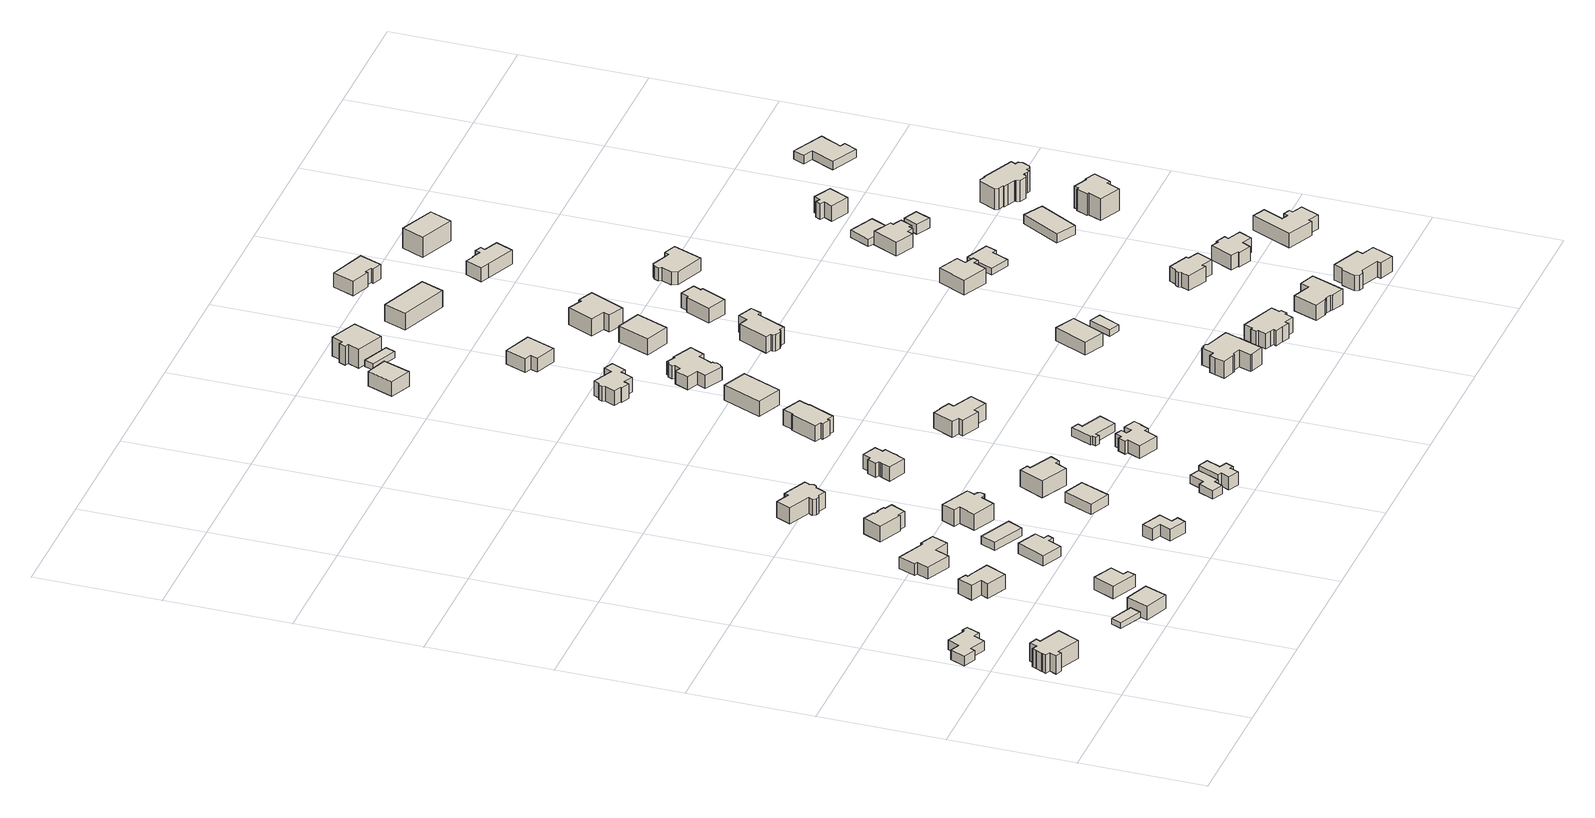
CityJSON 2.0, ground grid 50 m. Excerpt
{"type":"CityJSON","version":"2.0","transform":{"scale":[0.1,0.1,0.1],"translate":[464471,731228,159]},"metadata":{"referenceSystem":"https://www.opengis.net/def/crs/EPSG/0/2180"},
"CityObjects":{
"building1":{"type":"Building","attributes":{"przestNazw":"PL.PZGiK.336.BDOT10k","zrodloDach":"ALS_II","aktZrodla":"2024","roofType":"1000","measuredHeight":7.71},"geometry":[{"type":"Solid","lod":"1","boundaries":[[[[0,1,2,3,4,5,6,7,8,9,10,11,12,13,14,15]],[[14,16,17,15]],[[13,18,16,14]],[[12,19,18,13]],[[11,20,19,12]],[[10,21,20,11]],[[9,22,21,10]],[[8,23,22,9]],[[7,24,23,8]],[[6,25,24,7]],[[5,26,25,6]],[[4,27,26,5]],[[3,28,27,4]],[[2,29,28,3]],[[1,30,29,2]],[[0,31,30,1]],[[15,17,31,0]],[[16,18,19,20,21,22,23,24,25,26,27,28,29,30,31,17]]]]}]},
"building2":{"type":"Building","attributes":{"przestNazw":"PL.PZGiK.336.BDOT10k","zrodloDach":"ALS_II","aktZrodla":"2024","roofType":"1000","measuredHeight":4.18},"geometry":[{"type":"Solid","lod":"1","boundaries":[[[[32,33,34,35,36,37,38,39,40,41,42,43]],[[42,44,45,43]],[[41,46,44,42]],[[40,47,46,41]],[[39,48,47,40]],[[38,49,48,39]],[[37,50,49,38]],[[36,51,50,37]],[[35,52,51,36]],[[34,53,52,35]],[[33,54,53,34]],[[32,55,54,33]],[[43,45,55,32]],[[44,46,47,48,49,50,51,52,53,54,55,45]]]]}]},
"building3":{"type":"Building","attributes":{"przestNazw":"PL.PZGiK.336.BDOT10k","zrodloDach":"ALS_II","aktZrodla":"2024","roofType":"1000","measuredHeight":2.36},"geometry":[{"type":"Solid","lod":"1","boundaries":[[[[56,57,58,59]],[[58,60,61,59]],[[57,62,60,58]],[[56,63,62,57]],[[59,61,63,56]],[[60,62,63,61]]]]}]},
"building4":{"type":"Building","attributes":{"przestNazw":"PL.PZGiK.336.BDOT10k","zrodloDach":"ALS_II","aktZrodla":"2024","roofType":"1000","measuredHeight":5.74},"geometry":[{"type":"Solid","lod":"1","boundaries":[[[[64,65,66,67]],[[66,68,69,67]],[[65,70,68,66]],[[64,71,70,65]],[[67,69,71,64]],[[68,70,71,69]]]]}]},
"building5":{"type":"Building","attributes":{"przestNazw":"PL.PZGiK.336.BDOT10k","zrodloDach":"ALS_II","aktZrodla":"2024","roofType":"1000","measuredHeight":6.14},"geometry":[{"type":"Solid","lod":"1","boundaries":[[[[72,73,74,75,76,77,78,79,80,81]],[[80,82,83,81]],[[79,84,82,80]],[[78,85,84,79]],[[77,86,85,78]],[[76,87,86,77]],[[75,88,87,76]],[[74,89,88,75]],[[73,90,89,74]],[[72,91,90,73]],[[81,83,91,72]],[[82,84,85,86,87,88,89,90,91,83]]]]}]},
"building6":{"type":"Building","attributes":{"przestNazw":"PL.PZGiK.336.BDOT10k","zrodloDach":"ALS_II","aktZrodla":"2024","roofType":"1000","measuredHeight":5.26},"geometry":[{"type":"Solid","lod":"1","boundaries":[[[[92,93,94,95,96,97]],[[96,98,99,97]],[[95,100,98,96]],[[94,101,100,95]],[[93,102,101,94]],[[92,103,102,93]],[[97,99,103,92]],[[98,100,101,102,103,99]]]]}]},
"building7":{"type":"Building","attributes":{"przestNazw":"PL.PZGiK.336.BDOT10k","zrodloDach":"ALS_II","aktZrodla":"2024","roofType":"1000","measuredHeight":4.82},"geometry":[{"type":"Solid","lod":"1","boundaries":[[[[104,105,106,107,108,109,110,111,112,113]],[[112,114,115,113]],[[111,116,114,112]],[[110,117,116,111]],[[109,118,117,110]],[[108,119,118,109]],[[107,120,119,108]],[[106,121,120,107]],[[105,122,121,106]],[[104,123,122,105]],[[113,115,123,104]],[[114,116,117,118,119,120,121,122,123,115]]]]}]},
"building8":{"type":"Building","attributes":{"przestNazw":"PL.PZGiK.336.BDOT10k","zrodloDach":"ALS_II","aktZrodla":"2024","roofType":"1000","measuredHeight":4.37},"geometry":[{"type":"Solid","lod":"1","boundaries":[[[[124,125,126,127,128,129,130,131]],[[130,132,133,131]],[[129,134,132,130]],[[128,135,134,129]],[[127,136,135,128]],[[126,137,136,127]],[[125,138,137,126]],[[124,139,138,125]],[[131,133,139,124]],[[132,134,135,136,137,138,139,133]]]]}]},
"building9":{"type":"Building","attributes":{"przestNazw":"PL.PZGiK.336.BDOT10k","zrodloDach":"ALS_II","aktZrodla":"2024","roofType":"1000","measuredHeight":3.33},"geometry":[{"type":"Solid","lod":"1","boundaries":[[[[140,141,142,143]],[[142,144,145,143]],[[141,146,144,142]],[[140,147,146,141]],[[143,145,147,140]],[[144,146,147,145]]]]}]},
"building10":{"type":"Building","attributes":{"przestNazw":"PL.PZGiK.336.BDOT10k","zrodloDach":"ALS_II","aktZrodla":"2024","roofType":"1000","measuredHeight":6.6},"geometry":[{"type":"Solid","lod":"1","boundaries":[[[[148,149,150,151,152,153,154,155,156,157,158,159]],[[158,160,161,159]],[[157,162,160,158]],[[156,163,162,157]],[[155,164,163,156]],[[154,165,164,155]],[[153,166,165,154]],[[152,167,166,153]],[[151,168,167,152]],[[150,169,168,151]],[[149,170,169,150]],[[148,171,170,149]],[[159,161,171,148]],[[160,162,163,164,165,166,167,168,169,170,171,161]]]]}]},
"building11":{"type":"Building","attributes":{"przestNazw":"PL.PZGiK.336.BDOT10k","zrodloDach":"ALS_II","aktZrodla":"2024","roofType":"1000","measuredHeight":4.91},"geometry":[{"type":"Solid","lod":"1","boundaries":[[[[172,173,174,175,176,177,178,179]],[[178,180,181,179]],[[177,182,180,178]],[[176,183,182,177]],[[175,184,183,176]],[[174,185,184,175]],[[173,186,185,174]],[[172,187,186,173]],[[179,181,187,172]],[[180,182,183,184,185,186,187,181]]]]}]},
"building12":{"type":"Building","attributes":{"przestNazw":"PL.PZGiK.336.BDOT10k","zrodloDach":"ALS_II","aktZrodla":"2024","roofType":"1000","measuredHeight":6.93},"geometry":[{"type":"Solid","lod":"1","boundaries":[[[[188,189,190,191,192,193,194,195,196,197,198,199]],[[198,200,201,199]],[[197,202,200,198]],[[196,203,202,197]],[[195,204,203,196]],[[194,205,204,195]],[[193,206,205,194]],[[192,207,206,193]],[[191,208,207,192]],[[190,209,208,191]],[[189,210,209,190]],[[188,211,210,189]],[[199,201,211,188]],[[200,202,203,204,205,206,207,208,209,210,211,201]]]]}]},
"building13":{"type":"Building","attributes":{"przestNazw":"PL.PZGiK.336.BDOT10k","zrodloDach":"ALS_II","aktZrodla":"2024","roofType":"1000","measuredHeight":6.81},"geometry":[{"type":"Solid","lod":"1","boundaries":[[[[212,213,214,215,216,217,218,219,220,221,222,223,224,225,226]],[[225,227,228,226]],[[224,229,227,225]],[[223,230,229,224]],[[222,231,230,223]],[[221,232,231,222]],[[220,233,232,221]],[[219,234,233,220]],[[218,235,234,219]],[[217,236,235,218]],[[216,237,236,217]],[[215,238,237,216]],[[214,239,238,215]],[[213,240,239,214]],[[212,241,240,213]],[[226,228,241,212]],[[227,229,230,231,232,233,234,235,236,237,238,239,240,241,228]]]]}]},
"building14":{"type":"Building","attributes":{"przestNazw":"PL.PZGiK.336.BDOT10k","zrodloDach":"ALS_II","aktZrodla":"2024","roofType":"1000","measuredHeight":4.31},"geometry":[{"type":"Solid","lod":"1","boundaries":[[[[242,243,244,245]],[[244,246,247,245]],[[243,248,246,244]],[[242,249,248,243]],[[245,247,249,242]],[[246,248,249,247]]]]}]},
"building15":{"type":"Building","attributes":{"przestNazw":"PL.PZGiK.336.BDOT10k","zrodloDach":"ALS_II","aktZrodla":"2024","roofType":"1000","measuredHeight":7.08},"geometry":[{"type":"Solid","lod":"1","boundaries":[[[[250,251,252,253,254,255,256,257]],[[256,258,259,257]],[[255,260,258,256]],[[254,261,260,255]],[[253,262,261,254]],[[252,263,262,253]],[[251,264,263,252]],[[250,265,264,251]],[[257,259,265,250]],[[258,260,261,262,263,264,265,259]]]]}]},
"building16":{"type":"Building","attributes":{"przestNazw":"PL.PZGiK.336.BDOT10k","zrodloDach":"ALS_II","aktZrodla":"2024","roofType":"1000","measuredHeight":3.51},"geometry":[{"type":"Solid","lod":"1","boundaries":[[[[266,267,268,269,270,271,272,273]],[[272,274,275,273]],[[271,276,274,272]],[[270,277,276,271]],[[269,278,277,270]],[[268,279,278,269]],[[267,280,279,268]],[[266,281,280,267]],[[273,275,281,266]],[[274,276,277,278,279,280,281,275]]]]}]},
"building17":{"type":"Building","attributes":{"przestNazw":"PL.PZGiK.336.BDOT10k","zrodloDach":"ALS_II","aktZrodla":"2024","roofType":"1000","measuredHeight":5.54},"geometry":[{"type":"Solid","lod":"1","boundaries":[[[[282,283,284,285,286,287,288,289,290,291]],[[290,292,293,291]],[[289,294,292,290]],[[288,295,294,289]],[[287,296,295,288]],[[286,297,296,287]],[[285,298,297,286]],[[284,299,298,285]],[[283,300,299,284]],[[282,301,300,283]],[[291,293,301,282]],[[292,294,295,296,297,298,299,300,301,293]]]]}]},
"building18":{"type":"Building","attributes":{"przestNazw":"PL.PZGiK.336.BDOT10k","zrodloDach":"ALS_II","aktZrodla":"2024","roofType":"1000","measuredHeight":5.94},"geometry":[{"type":"Solid","lod":"1","boundaries":[[[[302,303,304,305,306,307,308,309,310,311,312,313,314,315,316,317,318]],[[317,319,320,318]],[[316,321,319,317]],[[315,322,321,316]],[[314,323,322,315]],[[313,324,323,314]],[[312,325,324,313]],[[311,326,325,312]],[[310,327,326,311]],[[309,328,327,310]],[[308,329,328,309]],[[307,330,329,308]],[[306,331,330,307]],[[305,332,331,306]],[[304,333,332,305]],[[303,334,333,304]],[[302,335,334,303]],[[318,320,335,302]],[[319,321,322,323,324,325,326,327,328,329,330,331,332,333,334,335,320]]]]}]},
"building19":{"type":"Building","attributes":{"przestNazw":"PL.PZGiK.336.BDOT10k","zrodloDach":"ALS_II","aktZrodla":"2024","roofType":"1000","measuredHeight":5.37},"geometry":[{"type":"Solid","lod":"1","boundaries":[[[[336,337,338,339,340,341,342,343,344,345,346,347,348,349,350,351]],[[350,352,353,351]],[[349,354,352,350]],[[348,355,354,349]],[[347,356,355,348]],[[346,357,356,347]],[[345,358,357,346]],[[344,359,358,345]],[[343,360,359,344]],[[342,361,360,343]],[[341,362,361,342]],[[340,363,362,341]],[[339,364,363,340]],[[338,365,364,339]],[[337,366,365,338]],[[336,367,366,337]],[[351,353,367,336]],[[352,354,355,356,357,358,359,360,361,362,363,364,365,366,367,353]]]]}]},
"building20":{"type":"Building","attributes":{"przestNazw":"PL.PZGiK.336.BDOT10k","zrodloDach":"ALS_II","aktZrodla":"2024","roofType":"1000","measuredHeight":6.55},"geometry":[{"type":"Solid","lod":"1","boundaries":[[[[368,369,370,371,372,373,374,375,376,377,378,379]],[[378,380,381,379]],[[377,382,380,378]],[[376,383,382,377]],[[375,384,383,376]],[[374,385,384,375]],[[373,386,385,374]],[[372,387,386,373]],[[371,388,387,372]],[[370,389,388,371]],[[369,390,389,370]],[[368,391,390,369]],[[379,381,391,368]],[[380,382,383,384,385,386,387,388,389,390,391,381]]]]}]},
"building21":{"type":"Building","attributes":{"przestNazw":"PL.PZGiK.336.BDOT10k","zrodloDach":"ALS_II","aktZrodla":"2024","roofType":"1000","measuredHeight":3.55},"geometry":[{"type":"Solid","lod":"1","boundaries":[[[[392,393,394,395,396,397,398,399,400,401]],[[400,402,403,401]],[[399,404,402,400]],[[398,405,404,399]],[[397,406,405,398]],[[396,407,406,397]],[[395,408,407,396]],[[394,409,408,395]],[[393,410,409,394]],[[392,411,410,393]],[[401,403,411,392]],[[402,404,405,406,407,408,409,410,411,403]]]]}]},
"building22":{"type":"Building","attributes":{"przestNazw":"PL.PZGiK.336.BDOT10k","zrodloDach":"ALS_II","aktZrodla":"2024","roofType":"1000","measuredHeight":6.71},"geometry":[{"type":"Solid","lod":"1","boundaries":[[[[412,413,414,415,416,417,418,419,420,421,422,423]],[[422,424,425,423]],[[421,426,424,422]],[[420,427,426,421]],[[419,428,427,420]],[[418,429,428,419]],[[417,430,429,418]],[[416,431,430,417]],[[415,432,431,416]],[[414,433,432,415]],[[413,434,433,414]],[[412,435,434,413]],[[423,425,435,412]],[[424,426,427,428,429,430,431,432,433,434,435,425]]]]}]},
"building23":{"type":"Building","attributes":{"przestNazw":"PL.PZGiK.336.BDOT10k","zrodloDach":"ALS_II","aktZrodla":"2024","roofType":"1000","measuredHeight":6.43},"geometry":[{"type":"Solid","lod":"1","boundaries":[[[[436,437,438,439]],[[438,440,441,439]],[[437,442,440,438]],[[436,443,442,437]],[[439,441,443,436]],[[440,442,443,441]]]]}]},
"building24":{"type":"Building","attributes":{"przestNazw":"PL.PZGiK.336.BDOT10k","zrodloDach":"ALS_II","aktZrodla":"2024","roofType":"1000","measuredHeight":6.19},"geometry":[{"type":"Solid","lod":"1","boundaries":[[[[444,445,446,447,448,449,450,451,452,453,454,455,456,457,458,459]],[[458,460,461,459]],[[457,462,460,458]],[[456,463,462,457]],[[455,464,463,456]],[[454,465,464,455]],[[453,466,465,454]],[[452,467,466,453]],[[451,468,467,452]],[[450,469,468,451]],[[449,470,469,450]],[[448,471,470,449]],[[447,472,471,448]],[[446,473,472,447]],[[445,474,473,446]],[[444,475,474,445]],[[459,461,475,444]],[[460,462,463,464,465,466,467,468,469,470,471,472,473,474,475,461]]]]}]},
"building25":{"type":"Building","attributes":{"przestNazw":"PL.PZGiK.336.BDOT10k","zrodloDach":"ALS_II","aktZrodla":"2024","roofType":"1000","measuredHeight":6.18},"geometry":[{"type":"Solid","lod":"1","boundaries":[[[[476,477,478,479]],[[478,480,481,479]],[[477,482,480,478]],[[476,483,482,477]],[[479,481,483,476]],[[480,482,483,481]]]]}]},
"building26":{"type":"Building","attributes":{"przestNazw":"PL.PZGiK.336.BDOT10k","zrodloDach":"ALS_II","aktZrodla":"2024","roofType":"1000","measuredHeight":5.54},"geometry":[{"type":"Solid","lod":"1","boundaries":[[[[484,485,486,487,488,489,490,491,492,493,494,495,496,497,498,499,500,501,502,503,504,505]],[[504,506,507,505]],[[503,508,506,504]],[[502,509,508,503]],[[501,510,509,502]],[[500,511,510,501]],[[499,512,511,500]],[[498,513,512,499]],[[497,514,513,498]],[[496,515,514,497]],[[495,516,515,496]],[[494,517,516,495]],[[493,518,517,494]],[[492,519,518,493]],[[491,520,519,492]],[[490,521,520,491]],[[489,522,521,490]],[[488,523,522,489]],[[487,524,523,488]],[[486,525,524,487]],[[485,526,525,486]],[[484,527,526,485]],[[505,507,527,484]],[[506,508,509,510,511,512,513,514,515,516,517,518,519,520,521,522,523,524,525,526,527,507]]]]}]},
"building27":{"type":"Building","attributes":{"przestNazw":"PL.PZGiK.336.BDOT10k","zrodloDach":"ALS_II","aktZrodla":"2024","roofType":"1000","measuredHeight":2.71},"geometry":[{"type":"Solid","lod":"1","boundaries":[[[[528,529,530,531]],[[530,532,533,531]],[[529,534,532,530]],[[528,535,534,529]],[[531,533,535,528]],[[532,534,535,533]]]]}]},
"building28":{"type":"Building","attributes":{"przestNazw":"PL.PZGiK.336.BDOT10k","zrodloDach":"ALS_II","aktZrodla":"2024","roofType":"1000","measuredHeight":5.72},"geometry":[{"type":"Solid","lod":"1","boundaries":[[[[536,537,538,539,540,541]],[[540,542,543,541]],[[539,544,542,540]],[[538,545,544,539]],[[537,546,545,538]],[[536,547,546,537]],[[541,543,547,536]],[[542,544,545,546,547,543]]]]}]},
"building29":{"type":"Building","attributes":{"przestNazw":"PL.PZGiK.336.BDOT10k","zrodloDach":"ALS_II","aktZrodla":"2024","roofType":"1000","measuredHeight":8.07},"geometry":[{"type":"Solid","lod":"1","boundaries":[[[[548,549,550,551,552,553,554,555]],[[554,556,557,555]],[[553,558,556,554]],[[552,559,558,553]],[[551,560,559,552]],[[550,561,560,551]],[[549,562,561,550]],[[548,563,562,549]],[[555,557,563,548]],[[556,558,559,560,561,562,563,557]]]]}]},
"building30":{"type":"Building","attributes":{"przestNazw":"PL.PZGiK.336.BDOT10k","zrodloDach":"ALS_II","aktZrodla":"2024","roofType":"1000","measuredHeight":7.14},"geometry":[{"type":"Solid","lod":"1","boundaries":[[[[564,565,566,567,568,569,570,571,572,573,574,575,576,577,578,579,580,581,582,583,584,585,586,587]],[[586,588,589,587]],[[585,590,588,586]],[[584,591,590,585]],[[583,592,591,584]],[[582,593,592,583]],[[581,594,593,582]],[[580,595,594,581]],[[579,596,595,580]],[[578,597,596,579]],[[577,598,597,578]],[[576,599,598,577]],[[575,600,599,576]],[[574,601,600,575]],[[573,602,601,574]],[[572,603,602,573]],[[571,604,603,572]],[[570,605,604,571]],[[569,606,605,570]],[[568,607,606,569]],[[567,608,607,568]],[[566,609,608,567]],[[565,610,609,566]],[[564,611,610,565]],[[587,589,611,564]],[[588,590,591,592,593,594,595,596,597,598,599,600,601,602,603,604,605,606,607,608,609,610,611,589]]]]}]},
"building31":{"type":"Building","attributes":{"przestNazw":"PL.PZGiK.336.BDOT10k","zrodloDach":"ALS_II","aktZrodla":"2024","roofType":"1000","measuredHeight":6.79},"geometry":[{"type":"Solid","lod":"1","boundaries":[[[[612,613,614,615]],[[614,616,617,615]],[[613,618,616,614]],[[612,619,618,613]],[[615,617,619,612]],[[616,618,619,617]]]]}]},
"building32":{"type":"Building","attributes":{"przestNazw":"PL.PZGiK.336.BDOT10k","zrodloDach":"ALS_II","aktZrodla":"2024","roofType":"1000","measuredHeight":6.84},"geometry":[{"type":"Solid","lod":"1","boundaries":[[[[620,621,622,623,624,625,626,627,628,629,630,631,632,633]],[[632,634,635,633]],[[631,636,634,632]],[[630,637,636,631]],[[629,638,637,630]],[[628,639,638,629]],[[627,640,639,628]],[[626,641,640,627]],[[625,642,641,626]],[[624,643,642,625]],[[623,644,643,624]],[[622,645,644,623]],[[621,646,645,622]],[[620,647,646,621]],[[633,635,647,620]],[[634,636,637,638,639,640,641,642,643,644,645,646,647,635]]]]}]},
"building33":{"type":"Building","attributes":{"przestNazw":"PL.PZGiK.336.BDOT10k","zrodloDach":"ALS_II","aktZrodla":"2024","roofType":"1000","measuredHeight":5.42},"geometry":[{"type":"Solid","lod":"1","boundaries":[[[[648,649,650,651]],[[650,652,653,651]],[[649,654,652,650]],[[648,655,654,649]],[[651,653,655,648]],[[652,654,655,653]]]]}]},
"building34":{"type":"Building","attributes":{"przestNazw":"PL.PZGiK.336.BDOT10k","zrodloDach":"ALS_II","aktZrodla":"2024","roofType":"1000","measuredHeight":7.23},"geometry":[{"type":"Solid","lod":"1","boundaries":[[[[656,657,658,659,660,661,662,663]],[[662,664,665,663]],[[661,666,664,662]],[[660,667,666,661]],[[659,668,667,660]],[[658,669,668,659]],[[657,670,669,658]],[[656,671,670,657]],[[663,665,671,656]],[[664,666,667,668,669,670,671,665]]]]}]},
"building35":{"type":"Building","attributes":{"przestNazw":"PL.PZGiK.336.BDOT10k","zrodloDach":"ALS_II","aktZrodla":"2024","roofType":"1000","measuredHeight":6.44},"geometry":[{"type":"Solid","lod":"1","boundaries":[[[[672,673,674,675,676,677,678,679,680,681,682,683,684,685,686,687,688,689]],[[688,690,691,689]],[[687,692,690,688]],[[686,693,692,687]],[[685,694,693,686]],[[684,695,694,685]],[[683,696,695,684]],[[682,697,696,683]],[[681,698,697,682]],[[680,699,698,681]],[[679,700,699,680]],[[678,701,700,679]],[[677,702,701,678]],[[676,703,702,677]],[[675,704,703,676]],[[674,705,704,675]],[[673,706,705,674]],[[672,707,706,673]],[[689,691,707,672]],[[690,692,693,694,695,696,697,698,699,700,701,702,703,704,705,706,707,691]]]]}]},
"building36":{"type":"Building","attributes":{"przestNazw":"PL.PZGiK.336.BDOT10k","zrodloDach":"ALS_II","aktZrodla":"2024","roofType":"1000","measuredHeight":6.98},"geometry":[{"type":"Solid","lod":"1","boundaries":[[[[708,709,710,711]],[[710,712,713,711]],[[709,714,712,710]],[[708,715,714,709]],[[711,713,715,708]],[[712,714,715,713]]]]}]},
"building37":{"type":"Building","attributes":{"przestNazw":"PL.PZGiK.336.BDOT10k","zrodloDach":"ALS_II","aktZrodla":"2024","roofType":"1000","measuredHeight":2.66},"geometry":[{"type":"Solid","lod":"1","boundaries":[[[[716,717,718,719]],[[718,720,721,719]],[[717,722,720,718]],[[716,723,722,717]],[[719,721,723,716]],[[720,722,723,721]]]]}]},
"building38":{"type":"Building","attributes":{"przestNazw":"PL.PZGiK.336.BDOT10k","zrodloDach":"ALS_II","aktZrodla":"2024","roofType":"1000","measuredHeight":6.25},"geometry":[{"type":"Solid","lod":"1","boundaries":[[[[724,725,726,727,728,729,730,731]],[[730,732,733,731]],[[729,734,732,730]],[[728,735,734,729]],[[727,736,735,728]],[[726,737,736,727]],[[725,738,737,726]],[[724,739,738,725]],[[731,733,739,724]],[[732,734,735,736,737,738,739,733]]]]}]},
"building39":{"type":"Building","attributes":{"przestNazw":"PL.PZGiK.336.BDOT10k","zrodloDach":"ALS_II","aktZrodla":"2024","roofType":"1000","measuredHeight":6.06},"geometry":[{"type":"Solid","lod":"1","boundaries":[[[[740,741,742,743,744,745,746,747]],[[746,748,749,747]],[[745,750,748,746]],[[744,751,750,745]],[[743,752,751,744]],[[742,753,752,743]],[[741,754,753,742]],[[740,755,754,741]],[[747,749,755,740]],[[748,750,751,752,753,754,755,749]]]]}]},
"building40":{"type":"Building","attributes":{"przestNazw":"PL.PZGiK.336.BDOT10k","zrodloDach":"ALS_II","aktZrodla":"2024","roofType":"1000","measuredHeight":6.32},"geometry":[{"type":"Solid","lod":"1","boundaries":[[[[756,757,758,759,760,761,762,763,764,765]],[[764,766,767,765]],[[763,768,766,764]],[[762,769,768,763]],[[761,770,769,762]],[[760,771,770,761]],[[759,772,771,760]],[[758,773,772,759]],[[757,774,773,758]],[[756,775,774,757]],[[765,767,775,756]],[[766,768,769,770,771,772,773,774,775,767]]]]}]},
"building41":{"type":"Building","attributes":{"przestNazw":"PL.PZGiK.336.BDOT10k","zrodloDach":"ALS_II","aktZrodla":"2024","roofType":"1000","measuredHeight":5.84},"geometry":[{"type":"Solid","lod":"1","boundaries":[[[[776,777,778,779,780,781,782,783,784,785,786]],[[785,787,788,786]],[[784,789,787,785]],[[783,790,789,784]],[[782,791,790,783]],[[781,792,791,782]],[[780,793,792,781]],[[779,794,793,780]],[[778,795,794,779]],[[777,796,795,778]],[[776,797,796,777]],[[786,788,797,776]],[[787,789,790,791,792,793,794,795,796,797,788]]]]}]},
"building42":{"type":"Building","attributes":{"przestNazw":"PL.PZGiK.336.BDOT10k","zrodloDach":"ALS_II","aktZrodla":"2024","roofType":"1000","measuredHeight":5.55},"geometry":[{"type":"Solid","lod":"1","boundaries":[[[[798,799,800,801,802,803,804,805,806,807]],[[806,808,809,807]],[[805,810,808,806]],[[804,811,810,805]],[[803,812,811,804]],[[802,813,812,803]],[[801,814,813,802]],[[800,815,814,801]],[[799,816,815,800]],[[798,817,816,799]],[[807,809,817,798]],[[808,810,811,812,813,814,815,816,817,809]]]]}]},
"building43":{"type":"Building","attributes":{"przestNazw":"PL.PZGiK.336.BDOT10k","zrodloDach":"ALS_II","aktZrodla":"2024","roofType":"1000","measuredHeight":6.35},"geometry":[{"type":"Solid","lod":"1","boundaries":[[[[818,819,820,821,822,823,824,825]],[[824,826,827,825]],[[823,828,826,824]],[[822,829,828,823]],[[821,830,829,822]],[[820,831,830,821]],[[819,832,831,820]],[[818,833,832,819]],[[825,827,833,818]],[[826,828,829,830,831,832,833,827]]]]}]},
"building44":{"type":"Building","attributes":{"przestNazw":"PL.PZGiK.336.BDOT10k","zrodloDach":"ALS_II","aktZrodla":"2024","roofType":"1000","measuredHeight":6.13},"geometry":[{"type":"Solid","lod":"1","boundaries":[[[[834,835,836,837,838,839,840,841,842,843,844,845]],[[844,846,847,845]],[[843,848,846,844]],[[842,849,848,843]],[[841,850,849,842]],[[840,851,850,841]],[[839,852,851,840]],[[838,853,852,839]],[[837,854,853,838]],[[836,855,854,837]],[[835,856,855,836]],[[834,857,856,835]],[[845,847,857,834]],[[846,848,849,850,851,852,853,854,855,856,857,847]]]]}]},
"building45":{"type":"Building","attributes":{"przestNazw":"PL.PZGiK.336.BDOT10k","zrodloDach":"ALS_II","aktZrodla":"2024","roofType":"1000","measuredHeight":6.47},"geometry":[{"type":"Solid","lod":"1","boundaries":[[[[858,859,860,861,862,863,864,865,866,867,868,869,870]],[[869,871,872,870]],[[868,873,871,869]],[[867,874,873,868]],[[866,875,874,867]],[[865,876,875,866]],[[864,877,876,865]],[[863,878,877,864]],[[862,879,878,863]],[[861,880,879,862]],[[860,881,880,861]],[[859,882,881,860]],[[858,883,882,859]],[[870,872,883,858]],[[871,873,874,875,876,877,878,879,880,881,882,883,872]]]]}]},
"building46":{"type":"Building","attributes":{"przestNazw":"PL.PZGiK.336.BDOT10k","zrodloDach":"ALS_II","aktZrodla":"2024","roofType":"1000","measuredHeight":2.84},"geometry":[{"type":"Solid","lod":"1","boundaries":[[[[884,885,886,887,888,889]],[[888,890,891,889]],[[887,892,890,888]],[[886,893,892,887]],[[885,894,893,886]],[[884,895,894,885]],[[889,891,895,884]],[[890,892,893,894,895,891]]]]}]},
"building47":{"type":"Building","attributes":{"przestNazw":"PL.PZGiK.336.BDOT10k","zrodloDach":"ALS_II","aktZrodla":"2024","roofType":"1000","measuredHeight":8.51},"geometry":[{"type":"Solid","lod":"1","boundaries":[[[[896,897,898,899]],[[898,900,901,899]],[[897,902,900,898]],[[896,903,902,897]],[[899,901,903,896]],[[900,902,903,901]]]]}]},
"building48":{"type":"Building","attributes":{"przestNazw":"PL.PZGiK.336.BDOT10k","zrodloDach":"ALS_II","aktZrodla":"2024","roofType":"1000","measuredHeight":6.12},"geometry":[{"type":"Solid","lod":"1","boundaries":[[[[904,905,906,907,908,909,910,911,912,913,914,915,916,917,918]],[[917,919,920,918]],[[916,921,919,917]],[[915,922,921,916]],[[914,923,922,915]],[[913,924,923,914]],[[912,925,924,913]],[[911,926,925,912]],[[910,927,926,911]],[[909,928,927,910]],[[908,929,928,909]],[[907,930,929,908]],[[906,931,930,907]],[[905,932,931,906]],[[904,933,932,905]],[[918,920,933,904]],[[919,921,922,923,924,925,926,927,928,929,930,931,932,933,920]]]]}]},
"building49":{"type":"Building","attributes":{"przestNazw":"PL.PZGiK.336.BDOT10k","zrodloDach":"ALS_II","aktZrodla":"2024","roofType":"1000","measuredHeight":5.75},"geometry":[{"type":"Solid","lod":"1","boundaries":[[[[934,935,936,937,938,939,940,941,942,943]],[[942,944,945,943]],[[941,946,944,942]],[[940,947,946,941]],[[939,948,947,940]],[[938,949,948,939]],[[937,950,949,938]],[[936,951,950,937]],[[935,952,951,936]],[[934,953,952,935]],[[943,945,953,934]],[[944,946,947,948,949,950,951,952,953,945]]]]}]},
"building50":{"type":"Building","attributes":{"przestNazw":"PL.PZGiK.336.BDOT10k","zrodloDach":"ALS_II","aktZrodla":"2024","roofType":"1000","measuredHeight":3.11},"geometry":[{"type":"Solid","lod":"1","boundaries":[[[[954,955,956,957,958]],[[957,959,960,958]],[[956,961,959,957]],[[955,962,961,956]],[[954,963,962,955]],[[958,960,963,954]],[[959,961,962,963,960]]]]}]},
"building51":{"type":"Building","attributes":{"przestNazw":"PL.PZGiK.336.BDOT10k","zrodloDach":"ALS_II","aktZrodla":"2024","roofType":"1000","measuredHeight":4.15},"geometry":[{"type":"Solid","lod":"1","boundaries":[[[[964,965,966,967]],[[966,968,969,967]],[[965,970,968,966]],[[964,971,970,965]],[[967,969,971,964]],[[968,970,971,969]]]]}]},
"building52":{"type":"Building","attributes":{"przestNazw":"PL.PZGiK.336.BDOT10k","zrodloDach":"ALS_II","aktZrodla":"2024","roofType":"1000","measuredHeight":3.84},"geometry":[{"type":"Solid","lod":"1","boundaries":[[[[972,973,974,975]],[[974,976,977,975]],[[973,978,976,974]],[[972,979,978,973]],[[975,977,979,972]],[[976,978,979,977]]]]}]},
"building53":{"type":"Building","attributes":{"przestNazw":"PL.PZGiK.336.BDOT10k","zrodloDach":"ALS_II","aktZrodla":"2024","roofType":"1000","measuredHeight":6.12},"geometry":[{"type":"Solid","lod":"1","boundaries":[[[[980,981,982,983,984,985,986,987,988,989,990,991]],[[990,992,993,991]],[[989,994,992,990]],[[988,995,994,989]],[[987,996,995,988]],[[986,997,996,987]],[[985,998,997,986]],[[984,999,998,985]],[[983,1000,999,984]],[[982,1001,1000,983]],[[981,1002,1001,982]],[[980,1003,1002,981]],[[991,993,1003,980]],[[992,994,995,996,997,998,999,1000,1001,1002,1003,993]]]]}]},
"building54":{"type":"Building","attributes":{"przestNazw":"PL.PZGiK.336.BDOT10k","zrodloDach":"ALS_II","aktZrodla":"2024","roofType":"1000","measuredHeight":6.59},"geometry":[{"type":"Solid","lod":"1","boundaries":[[[[1004,1005,1006,1007,1008,1009,1010,1011]],[[1010,1012,1013,1011]],[[1009,1014,1012,1010]],[[1008,1015,1014,1009]],[[1007,1016,1015,1008]],[[1006,1017,1016,1007]],[[1005,1018,1017,1006]],[[1004,1019,1018,1005]],[[1011,1013,1019,1004]],[[1012,1014,1015,1016,1017,1018,1019,1013]]]]}]},
"building55":{"type":"Building","attributes":{"przestNazw":"PL.PZGiK.336.BDOT10k","zrodloDach":"ALS_II","aktZrodla":"2024","roofType":"1000","measuredHeight":9.25},"geometry":[{"type":"Solid","lod":"1","boundaries":[[[[1020,1021,1022,1023,1024,1025,1026,1027,1028,1029,1030,1031]],[[1030,1032,1033,1031]],[[1029,1034,1032,1030]],[[1028,1035,1034,1029]],[[1027,1036,1035,1028]],[[1026,1037,1036,1027]],[[1025,1038,1037,1026]],[[1024,1039,1038,1025]],[[1023,1040,1039,1024]],[[1022,1041,1040,1023]],[[1021,1042,1041,1022]],[[1020,1043,1042,1021]],[[1031,1033,1043,1020]],[[1032,1034,1035,1036,1037,1038,1039,1040,1041,1042,1043,1033]]]]}]},
"building56":{"type":"Building","attributes":{"przestNazw":"PL.PZGiK.336.BDOT10k","zrodloDach":"ALS_II","aktZrodla":"2024","roofType":"1000","measuredHeight":8.73},"geometry":[{"type":"Solid","lod":"1","boundaries":[[[[1044,1045,1046,1047,1048,1049,1050,1051,1052,1053,1054,1055,1056,1057,1058,1059,1060,1061,1062,1063,1064,1065,1066,1067,1068,1069,1070]],[[1069,1071,1072,1070]],[[1068,1073,1071,1069]],[[1067,1074,1073,1068]],[[1066,1075,1074,1067]],[[1065,1076,1075,1066]],[[1064,1077,1076,1065]],[[1063,1078,1077,1064]],[[1062,1079,1078,1063]],[[1061,1080,1079,1062]],[[1060,1081,1080,1061]],[[1059,1082,1081,1060]],[[1058,1083,1082,1059]],[[1057,1084,1083,1058]],[[1056,1085,1084,1057]],[[1055,1086,1085,1056]],[[1054,1087,1086,1055]],[[1053,1088,1087,1054]],[[1052,1089,1088,1053]],[[1051,1090,1089,1052]],[[1050,1091,1090,1051]],[[1049,1092,1091,1050]],[[1048,1093,1092,1049]],[[1047,1094,1093,1048]],[[1046,1095,1094,1047]],[[1045,1096,1095,1046]],[[1044,1097,1096,1045]],[[1070,1072,1097,1044]],[[1071,1073,1074,1075,1076,1077,1078,1079,1080,1081,1082,1083,1084,1085,1086,1087,1088,1089,1090,1091,1092,1093,1094,1095,1096,1097,1072]]]]}]},
"building57":{"type":"Building","attributes":{"przestNazw":"PL.PZGiK.336.BDOT10k","zrodloDach":"ALS_II","aktZrodla":"2024","roofType":"1000","measuredHeight":3.5},"geometry":[{"type":"Solid","lod":"1","boundaries":[[[[1098,1099,1100,1101,1102,1103,1104,1105]],[[1104,1106,1107,1105]],[[1103,1108,1106,1104]],[[1102,1109,1108,1103]],[[1101,1110,1109,1102]],[[1100,1111,1110,1101]],[[1099,1112,1111,1100]],[[1098,1113,1112,1099]],[[1105,1107,1113,1098]],[[1106,1108,1109,1110,1111,1112,1113,1107]]]]}]}
},
"vertices":[
[147,376,10],[139,358,10],[229,318,10],[188,230,10],[92,273,10],[85,259,10],[59,270,10],[73,299,10],[53,308,10],[61,325,10],[60,326,10],[72,352,10],[73,352,10],[81,369,10],[101,360,10],[115,390,10],[101,360,87],[115,390,87],[81,369,87],[73,352,87],[72,352,87],[60,326,87],[61,325,87],[53,308,87],[73,299,87],[59,270,87],[85,259,87],[92,273,87],[188,230,87],[229,318,87],[139,358,87],[147,376,87],
[166,659,14],[170,667,14],[194,657,14],[170,602,14],[146,613,14],[125,568,14],[59,597,14],[51,579,14],[0,603,14],[26,662,14],[66,645,14],[88,693,14],[66,645,55],[88,693,55],[26,662,55],[0,603,55],[51,579,55],[59,597,55],[125,568,55],[146,613,55],[170,602,55],[194,657,55],[170,667,55],[166,659,55],
[546,151,10],[528,109,10],[435,151,10],[454,193,10],[435,151,34],[454,193,34],[528,109,34],[546,151,34],
[654,130,9],[619,42,9],[522,80,9],[558,168,9],[522,80,67],[558,168,67],[619,42,67],[654,130,67],
[494,764,20],[489,755,20],[500,750,20],[500,752,20],[583,714,20],[545,631,20],[462,669,20],[476,698,20],[431,719,20],[459,781,20],[431,719,82],[459,781,82],[476,698,82],[462,669,82],[545,631,82],[583,714,82],[500,752,82],[500,750,82],[489,755,82],[494,764,82],
[736,290,14],[710,235,14],[732,225,14],[718,193,14],[614,241,14],[654,328,14],[614,241,66],[654,328,66],[718,193,66],[732,225,66],[710,235,66],[736,290,66],
[663,987,23],[667,995,23],[725,969,23],[698,904,23],[640,929,23],[614,870,23],[513,917,23],[534,963,23],[521,969,23],[549,1038,23],[521,969,72],[549,1038,72],[534,963,72],[513,917,72],[614,870,72],[640,929,72],[698,904,72],[725,969,72],[667,995,72],[663,987,72],
[880,629,16],[863,592,16],[884,582,16],[873,558,16],[852,568,16],[827,515,16],[745,553,16],[798,667,16],[745,553,60],[798,667,60],[827,515,60],[852,568,60],[873,558,60],[884,582,60],[863,592,60],[880,629,60],
[944,753,18],[916,693,18],[787,753,18],[814,813,18],[787,753,52],[814,813,52],[916,693,52],[944,753,52],
[781,1215,24],[780,1212,24],[798,1203,24],[799,1207,24],[830,1192,24],[827,1185,24],[857,1171,24],[829,1112,24],[799,1126,24],[796,1118,24],[701,1162,24],[736,1236,24],[701,1162,90],[736,1236,90],[796,1118,90],[799,1126,90],[829,1112,90],[857,1171,90],[827,1185,90],[830,1192,90],[799,1207,90],[798,1203,90],[780,1212,90],[781,1215,90],
[1144,243,14],[1119,188,14],[1147,176,14],[1131,142,14],[1060,174,14],[1081,220,14],[1042,238,14],[1062,281,14],[1042,238,63],[1062,281,63],[1081,220,63],[1060,174,63],[1131,142,63],[1147,176,63],[1119,188,63],[1144,243,63],
[1040,944,19],[1026,912,19],[1039,905,19],[1045,896,19],[1038,876,19],[1025,874,19],[1012,880,19],[986,825,19],[894,867,19],[924,933,19],[897,945,19],[922,999,19],[897,945,88],[922,999,88],[924,933,88],[894,867,88],[986,825,88],[1012,880,88],[1025,874,88],[1038,876,88],[1045,896,88],[1039,905,88],[1026,912,88],[1040,944,88],
[790,1544,28],[798,1561,28],[896,1516,28],[885,1494,28],[890,1481,28],[884,1468,28],[872,1464,28],[854,1424,28],[822,1438,28],[809,1433,28],[796,1439,28],[791,1453,28],[799,1469,28],[708,1510,28],[736,1569,28],[708,1510,96],[736,1569,96],[799,1469,96],[791,1453,96],[796,1439,96],[809,1433,96],[822,1438,96],[854,1424,96],[872,1464,96],[884,1468,96],[890,1481,96],[885,1494,96],[896,1516,96],[798,1561,96],[790,1544,96],
[1273,585,16],[1223,468,16],[1139,504,16],[1190,621,16],[1139,504,59],[1190,621,59],[1223,468,59],[1273,585,59],
[1270,793,18],[1264,779,18],[1360,732,18],[1342,695,18],[1325,703,18],[1300,654,18],[1189,709,18],[1238,809,18],[1189,709,89],[1238,809,89],[1300,654,89],[1325,703,89],[1342,695,89],[1360,732,89],[1264,779,89],[1270,793,89],
[1505,217,14],[1465,129,14],[1449,137,14],[1432,102,14],[1386,122,14],[1415,185,14],[1436,176,14],[1463,236,14],[1436,176,49],[1463,236,49],[1415,185,49],[1386,122,49],[1432,102,49],[1449,137,49],[1465,129,49],[1505,217,49],
[1546,198,15],[1521,142,15],[1552,127,15],[1537,96,15],[1524,102,15],[1508,67,15],[1463,87,15],[1479,123,15],[1465,129,15],[1505,217,15],[1465,129,70],[1505,217,70],[1479,123,70],[1463,87,70],[1508,67,70],[1524,102,70],[1537,96,70],[1552,127,70],[1521,142,70],[1546,198,70],
[1220,1357,26],[1218,1353,26],[1205,1324,26],[1219,1318,26],[1205,1288,26],[1202,1280,26],[1196,1266,26],[1192,1259,26],[1180,1232,26],[1108,1264,26],[1124,1300,26],[1127,1307,26],[1130,1314,26],[1116,1320,26],[1133,1357,26],[1146,1351,26],[1161,1384,26],[1146,1351,86],[1161,1384,86],[1133,1357,86],[1116,1320,86],[1130,1314,86],[1127,1307,86],[1124,1300,86],[1108,1264,86],[1180,1232,86],[1192,1259,86],[1196,1266,86],[1202,1280,86],[1205,1288,86],[1219,1318,86],[1205,1324,86],[1218,1353,86],[1220,1357,86],
[1639,558,20],[1628,535,20],[1651,525,20],[1665,556,20],[1713,534,20],[1698,500,20],[1696,501,20],[1682,470,20],[1665,477,20],[1640,423,20],[1558,461,20],[1582,514,20],[1569,519,20],[1584,551,20],[1597,545,20],[1609,572,20],[1597,545,74],[1609,572,74],[1584,551,74],[1569,519,74],[1582,514,74],[1558,461,74],[1640,423,74],[1665,477,74],[1682,470,74],[1696,501,74],[1698,500,74],[1713,534,74],[1665,556,74],[1651,525,74],[1628,535,74],[1639,558,74],
[1329,1576,34],[1325,1567,34],[1291,1583,34],[1295,1592,34],[1269,1604,34],[1317,1709,34],[1321,1708,34],[1340,1750,34],[1419,1714,34],[1400,1672,34],[1404,1670,34],[1355,1564,34],[1404,1670,100],[1355,1564,100],[1400,1672,100],[1419,1714,100],[1340,1750,100],[1321,1708,100],[1317,1709,100],[1269,1604,100],[1295,1592,100],[1291,1583,100],[1325,1567,100],[1329,1576,100],
[1659,731,19],[1650,711,19],[1736,672,19],[1707,606,19],[1615,648,19],[1608,632,19],[1591,640,19],[1598,656,19],[1591,659,19],[1628,745,19],[1591,659,55],[1628,745,55],[1598,656,55],[1591,640,55],[1608,632,55],[1615,648,55],[1707,606,55],[1736,672,55],[1650,711,55],[1659,731,55],
[1537,1217,27],[1538,1219,27],[1582,1199,27],[1572,1177,27],[1656,1138,27],[1625,1072,27],[1571,1098,27],[1562,1079,27],[1488,1113,27],[1497,1132,27],[1467,1147,27],[1507,1231,27],[1467,1147,94],[1507,1231,94],[1497,1132,94],[1488,1113,94],[1562,1079,94],[1571,1098,94],[1625,1072,94],[1656,1138,94],[1572,1177,94],[1582,1199,94],[1538,1219,94],[1537,1217,94],
[1533,1964,35],[1467,1809,35],[1367,1852,35],[1434,2007,35],[1367,1852,99],[1434,2007,99],[1467,1809,99],[1533,1964,99],
[1387,2424,40],[1402,2456,40],[1441,2438,40],[1413,2379,40],[1395,2388,40],[1373,2339,40],[1335,2357,40],[1325,2335,40],[1292,2351,40],[1294,2356,40],[1263,2371,40],[1281,2410,40],[1277,2423,40],[1283,2436,40],[1295,2440,40],[1305,2462,40],[1295,2440,102],[1305,2462,102],[1283,2436,102],[1277,2423,102],[1281,2410,102],[1263,2371,102],[1294,2356,102],[1292,2351,102],[1325,2335,102],[1335,2357,102],[1373,2339,102],[1395,2388,102],[1413,2379,102],[1441,2438,102],[1402,2456,102],[1387,2424,102],
[1180,3221,47],[1139,3113,47],[1053,3149,47],[1094,3254,47],[1053,3149,109],[1094,3254,109],[1139,3113,109],[1180,3221,109],
[1480,2096,40],[1497,2132,40],[1452,2153,40],[1477,2209,40],[1499,2198,40],[1510,2223,40],[1506,2231,40],[1514,2249,40],[1523,2250,40],[1527,2259,40],[1564,2241,40],[1566,2247,40],[1648,2208,40],[1620,2149,40],[1599,2159,40],[1573,2104,40],[1578,2101,40],[1575,2094,40],[1578,2085,40],[1569,2068,40],[1561,2065,40],[1557,2058,40],[1561,2065,95],[1557,2058,95],[1569,2068,95],[1578,2085,95],[1575,2094,95],[1578,2101,95],[1573,2104,95],[1599,2159,95],[1620,2149,95],[1648,2208,95],[1566,2247,95],[1564,2241,95],[1527,2259,95],[1523,2250,95],[1514,2249,95],[1506,2231,95],[1510,2223,95],[1499,2198,95],[1477,2209,95],[1452,2153,95],[1497,2132,95],[1480,2096,95],
[1322,3263,49],[1306,3225,49],[1200,3271,49],[1215,3308,49],[1200,3271,76],[1215,3308,76],[1306,3225,76],[1322,3263,76],
[1518,2787,43],[1473,2674,43],[1388,2708,43],[1399,2736,43],[1371,2747,43],[1405,2832,43],[1371,2747,101],[1405,2832,101],[1399,2736,101],[1388,2708,101],[1473,2674,101],[1518,2787,101],
[1209,3370,53],[1193,3376,53],[1205,3403,53],[1220,3397,53],[1240,3442,53],[1352,3394,53],[1302,3274,53],[1189,3323,53],[1302,3274,133],[1189,3323,133],[1352,3394,133],[1240,3442,133],[1220,3397,133],[1205,3403,133],[1193,3376,133],[1209,3370,133],
[2263,454,23],[2271,451,23],[2274,443,23],[2372,408,23],[2356,363,23],[2349,342,23],[2346,334,23],[2341,322,23],[2338,314,23],[2335,305,23],[2315,251,23],[2259,271,23],[2254,273,23],[2272,322,23],[2242,333,23],[2233,329,23],[2224,332,23],[2179,349,23],[2193,389,23],[2202,412,23],[2223,405,23],[2241,455,23],[2250,452,23],[2257,456,23],[2250,452,94],[2257,456,94],[2241,455,94],[2223,405,94],[2202,412,94],[2193,389,94],[2179,349,94],[2224,332,94],[2233,329,94],[2242,333,94],[2272,322,94],[2254,273,94],[2259,271,94],[2315,251,94],[2335,305,94],[2338,314,94],[2341,322,94],[2346,334,94],[2349,342,94],[2356,363,94],[2372,408,94],[2274,443,94],[2271,451,94],[2263,454,94],
[1629,2366,43],[1680,2494,43],[1778,2455,43],[1726,2327,43],[1778,2455,111],[1726,2327,111],[1680,2494,111],[1629,2366,111],
[1950,2079,43],[1932,2037,43],[1918,2043,43],[1864,1925,43],[1842,1935,43],[1840,1930,43],[1826,1926,43],[1805,1936,43],[1799,1949,43],[1801,1954,43],[1779,1964,43],[1834,2085,43],[1870,2069,43],[1887,2107,43],[1870,2069,112],[1887,2107,112],[1834,2085,112],[1779,1964,112],[1801,1954,112],[1799,1949,112],[1805,1936,112],[1826,1926,112],[1840,1930,112],[1842,1935,112],[1864,1925,112],[1918,2043,112],[1932,2037,112],[1950,2079,112],
[2305,968,28],[2243,835,28],[2161,874,28],[2222,1008,28],[2161,874,83],[2222,1008,83],[2243,835,83],[2305,968,83],
[1790,2676,46],[1795,2687,46],[1858,2658,46],[1793,2519,46],[1731,2548,46],[1742,2573,46],[1684,2600,46],[1732,2703,46],[1684,2600,118],[1732,2703,118],[1742,2573,118],[1731,2548,118],[1793,2519,118],[1858,2658,118],[1795,2687,118],[1790,2676,118],
[2430,304,25],[2422,308,25],[2432,333,25],[2440,330,25],[2453,365,25],[2595,309,25],[2581,274,25],[2590,271,25],[2580,246,25],[2572,249,25],[2558,215,25],[2519,230,25],[2513,216,25],[2482,229,25],[2450,241,25],[2455,254,25],[2438,261,25],[2416,270,25],[2438,261,89],[2416,270,89],[2455,254,89],[2450,241,89],[2482,229,89],[2513,216,89],[2519,230,89],[2558,215,89],[2572,249,89],[2580,246,89],[2590,271,89],[2581,274,89],[2595,309,89],[2453,365,89],[2440,330,89],[2432,333,89],[2422,308,89],[2430,304,89],
[1500,3251,49],[1536,3341,49],[1731,3264,49],[1695,3174,49],[1731,3264,119],[1695,3174,119],[1536,3341,119],[1500,3251,119],
[2398,900,29],[2357,812,29],[2312,832,29],[2353,921,29],[2312,832,56],[2353,921,56],[2357,812,56],[2398,900,56],
[2029,2327,49],[2014,2294,49],[2022,2290,49],[1976,2191,49],[1900,2226,49],[1947,2326,49],[1955,2322,49],[1970,2354,49],[1955,2322,112],[1970,2354,112],[1947,2326,112],[1900,2226,112],[1976,2191,112],[2022,2290,112],[2014,2294,112],[2029,2327,112],
[1840,3536,51],[1806,3448,51],[1767,3463,51],[1770,3472,51],[1741,3483,51],[1737,3475,51],[1662,3504,51],[1696,3591,51],[1662,3504,112],[1696,3591,112],[1737,3475,112],[1741,3483,112],[1770,3472,112],[1767,3463,112],[1806,3448,112],[1840,3536,112],
[2854,240,24],[2802,108,24],[2753,128,24],[2745,136,24],[2725,144,24],[2713,143,24],[2665,162,24],[2703,259,24],[2778,229,24],[2792,264,24],[2778,229,88],[2792,264,88],[2703,259,88],[2665,162,88],[2713,143,88],[2725,144,88],[2745,136,88],[2753,128,88],[2802,108,88],[2854,240,88],
[1921,3161,59],[1956,3146,59],[1957,3148,59],[1991,3133,59],[1999,3153,59],[2027,3141,59],[2019,3122,59],[2076,3097,59],[2046,3026,59],[1926,3077,59],[1891,3092,59],[1926,3077,117],[1891,3092,117],[2046,3026,117],[2076,3097,117],[2019,3122,117],[2027,3141,117],[1999,3153,117],[1991,3133,117],[1957,3148,117],[1956,3146,117],[1921,3161,117],
[2209,2483,57],[2216,2502,57],[2267,2481,57],[2221,2365,57],[2105,2411,57],[2096,2436,57],[2112,2478,57],[2107,2490,57],[2115,2508,57],[2129,2515,57],[2115,2508,112],[2129,2515,112],[2107,2490,112],[2112,2478,112],[2096,2436,112],[2105,2411,112],[2221,2365,112],[2267,2481,112],[2216,2502,112],[2209,2483,112],
[2537,1492,37],[2520,1455,37],[2557,1438,37],[2546,1415,37],[2529,1423,37],[2504,1371,37],[2401,1418,37],[2454,1531,37],[2401,1418,100],[2454,1531,100],[2504,1371,100],[2529,1423,100],[2546,1415,100],[2557,1438,100],[2520,1455,100],[2537,1492,100],
[2716,695,32],[2712,706,32],[2717,717,32],[2728,722,32],[2741,748,32],[2822,712,32],[2818,703,32],[2862,682,32],[2833,619,32],[2788,639,32],[2781,624,32],[2700,661,32],[2781,624,94],[2700,661,94],[2788,639,94],[2833,619,94],[2862,682,94],[2818,703,94],[2822,712,94],[2741,748,94],[2728,722,94],[2717,717,94],[2712,706,94],[2716,695,94],
[3067,141,25],[3057,118,25],[3110,96,25],[3073,10,25],[3015,35,25],[3020,49,25],[2945,82,25],[2927,74,25],[2910,81,25],[2903,98,25],[2925,151,25],[2935,155,25],[2950,191,25],[2935,155,90],[2950,191,90],[2925,151,90],[2903,98,90],[2910,81,90],[2927,74,90],[2945,82,90],[3020,49,90],[3015,35,90],[3073,10,90],[3110,96,90],[3057,118,90],[3067,141,90],
[2706,1438,37],[2688,1393,37],[2672,1401,37],[2642,1335,37],[2564,1368,37],[2611,1479,37],[2564,1368,65],[2611,1479,65],[2642,1335,65],[2672,1401,65],[2688,1393,65],[2706,1438,65],
[1996,3353,50],[2034,3442,50],[2175,3382,50],[2138,3293,50],[2175,3382,135],[2138,3293,135],[2034,3442,135],[1996,3353,135],
[2958,637,32],[2962,645,32],[3002,627,32],[2995,611,32],[3026,597,32],[3049,586,32],[3041,568,32],[3031,546,32],[3025,533,32],[2984,552,32],[2966,516,32],[2913,540,32],[2917,547,32],[2886,562,32],[2928,652,32],[2886,562,93],[2928,652,93],[2917,547,93],[2913,540,93],[2966,516,93],[2984,552,93],[3025,533,93],[3031,546,93],[3041,568,93],[3049,586,93],[3026,597,93],[2995,611,93],[3002,627,93],[2962,645,93],[2958,637,93],
[2685,1797,47],[2679,1784,47],[2716,1767,47],[2693,1719,47],[2682,1724,47],[2674,1708,47],[2649,1720,47],[2638,1696,47],[2562,1733,47],[2611,1835,47],[2562,1733,105],[2611,1835,105],[2638,1696,105],[2649,1720,105],[2674,1708,105],[2682,1724,105],[2693,1719,105],[2716,1767,105],[2679,1784,105],[2685,1797,105],
[2726,1882,51],[2685,1797,51],[2611,1835,51],[2586,1848,51],[2626,1930,51],[2586,1848,82],[2626,1930,82],[2611,1835,82],[2685,1797,82],[2726,1882,82],
[2813,1742,48],[2786,1682,48],[2728,1711,48],[2756,1769,48],[2728,1711,89],[2756,1769,89],[2786,1682,89],[2813,1742,89],
[3013,1329,40],[2924,1172,40],[2846,1217,40],[2935,1373,40],[2846,1217,78],[2935,1373,78],[2924,1172,78],[3013,1329,78],
[3221,550,35],[3183,469,35],[3209,457,35],[3218,475,35],[3246,462,35],[3240,448,35],[3283,428,35],[3250,354,35],[3206,375,35],[3200,361,35],[3093,411,35],[3168,575,35],[3093,411,96],[3168,575,96],[3200,361,96],[3206,375,96],[3250,354,96],[3283,428,96],[3240,448,96],[3246,462,96],[3218,475,96],[3209,457,96],[3183,469,96],[3221,550,96],
[2814,2072,56],[2775,1992,56],[2702,2027,56],[2719,2062,56],[2701,2071,56],[2711,2092,56],[2729,2083,56],[2741,2108,56],[2729,2083,122],[2741,2108,122],[2711,2092,122],[2701,2071,122],[2719,2062,122],[2702,2027,122],[2775,1992,122],[2814,2072,122],
[3177,1216,26],[3179,1221,26],[3225,1200,26],[3193,1130,26],[3180,1136,26],[3155,1082,26],[3066,1123,26],[3091,1177,26],[3084,1181,26],[3105,1227,26],[3112,1223,26],[3120,1242,26],[3112,1223,118],[3120,1242,118],[3105,1227,118],[3084,1181,118],[3091,1177,118],[3066,1123,118],[3155,1082,118],[3180,1136,118],[3193,1130,118],[3225,1200,118],[3179,1221,118],[3177,1216,118],
[3076,1569,30],[3077,1572,30],[3208,1513,30],[3199,1494,30],[3212,1488,30],[3215,1472,30],[3201,1442,30],[3192,1438,30],[3188,1435,30],[3174,1442,30],[3168,1428,30],[3155,1434,30],[3144,1439,30],[3138,1442,30],[3134,1432,30],[3120,1427,30],[3093,1439,30],[3088,1453,30],[3090,1457,30],[3085,1460,30],[3054,1474,30],[3036,1482,30],[3038,1486,30],[3015,1496,30],[3009,1508,30],[3041,1575,30],[3053,1580,30],[3041,1575,118],[3053,1580,118],[3009,1508,118],[3015,1496,118],[3038,1486,118],[3036,1482,118],[3054,1474,118],[3085,1460,118],[3090,1457,118],[3088,1453,118],[3093,1439,118],[3120,1427,118],[3134,1432,118],[3138,1442,118],[3144,1439,118],[3155,1434,118],[3168,1428,118],[3174,1442,118],[3188,1435,118],[3192,1438,118],[3201,1442,118],[3215,1472,118],[3212,1488,118],[3199,1494,118],[3208,1513,118],[3077,1572,118],[3076,1569,118],
[3188,2232,61],[3146,2146,61],[3167,2136,61],[3142,2084,61],[3033,2137,61],[3078,2230,61],[3038,2250,61],[3059,2295,61],[3038,2250,96],[3059,2295,96],[3078,2230,96],[3033,2137,96],[3142,2084,96],[3167,2136,96],[3146,2146,96],[3188,2232,96]
]}
